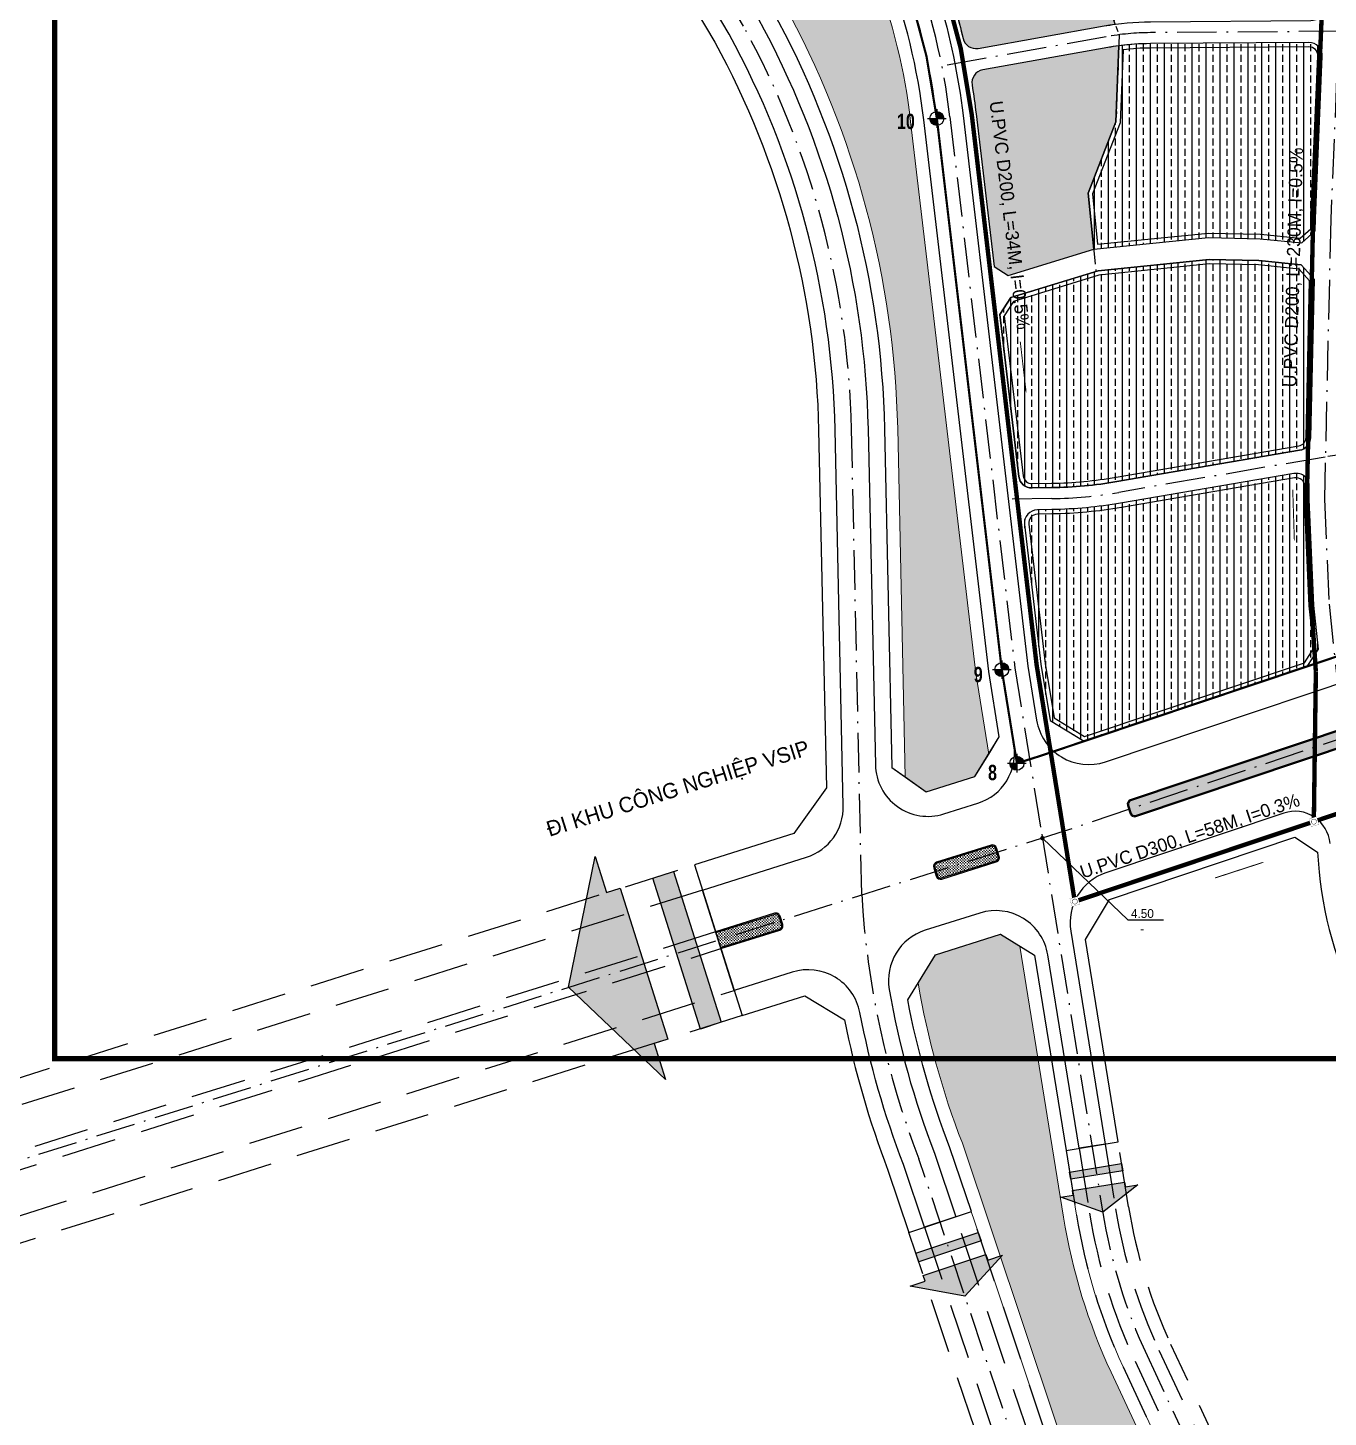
# Model space of a CAD drawing. Header units: metres. Extents: x 566631 to 571358, y 2062953 to 2068466.
# Drawn here: x 567967.8 to 568263.9, y 2065749.5 to 2066066 of the extents above; entities that cross this region are included whole.
import ezdxf
from ezdxf.enums import TextEntityAlignment as Align

# ---------------------------------------------------------------- set-up
doc = ezdxf.new("R2010")
doc.units = ezdxf.units.M
for name, pattern in [('ACAD_ISO10W100', [18.5, 12, -3, 0.5, -3]), ('CENTER', [2, 1.25, -0.25, 0.25, -0.25]), ('HIDDEN', [0.375, 0.25, -0.125])]:
    doc.linetypes.add(name, pattern=pattern)
for name, color, linetype, lineweight in [('boDnv', 54, 'CONTINUOUS', 25), ('datKeSog', 251, 'CONTINUOUS', 13), ('datMatNc', 150, 'CONTINUOUS', 13)]:
    doc.layers.add(name, color=color, linetype=linetype, lineweight=lineweight)
for name, color, linetype in [('BoThamCo', 94, 'CONTINUOUS'), ('ChiaLo', 128, 'CENTER'), ('ddc', 32, 'CONTINUOUS'), ('ghi_chu', 7, 'CONTINUOUS'), ('hacth sdd', 8, 'CONTINUOUS'), ('hatchViaHe+LogDg', 129, 'CONTINUOUS'), ('Khung ban ve', 7, 'CONTINUOUS'), ('LogDg', 7, 'CONTINUOUS'), ('LogDg phu', 7, 'CONTINUOUS'), ('QH', 7, 'CONTINUOUS'), ('RANHGIOI', 2, 'HIDDEN'), ('TimDg', 222, 'CONTINUOUS'), ('TNuoc Thai', 7, 'CONTINUOUS'), ('ViaHeS', 32, 'CONTINUOUS'), ('ViaHeSphu', 32, 'CONTINUOUS')]:
    doc.layers.add(name, color=color, linetype=linetype)
doc.styles.add('ARIALB', font='VHARIALB.ttf', dxfattribs={"width": 0.75})
doc.styles.add('avantH', font='VHAVAN.ttf', dxfattribs={"height": 10})
doc.styles.add('DIADANH1', font='VHAVAN.ttf', dxfattribs={"height": 2})
doc.styles.add('rms', font='romans.shx', dxfattribs={"width": 0.7, "bigfont": 'vns.shx'})
doc.styles.add('solo', font='VHARIALN.ttf')
doc.styles.add('STYLE3', font='VHBODO.ttf', dxfattribs={"width": 0.8, "height": 2.2})
doc.linetypes.add('ADL', pattern='A,0.125,-0.15,["++",rms,S=0.5,R=0,X=0,Y=-0.2245],-1.35,1.125', length=2.75)
doc.linetypes.add('TNTN_LINE', pattern='A,0.5,-0.2,["TN",Standard,S=0.1,R=0,X=-0.1,Y=-0.05],-0.25', length=0.95)
doc.dimstyles.new('kichthuocnut', dxfattribs={"dimtxt": 1.1, "dimasz": 0.5, "dimexe": 0.5, "dimexo": 0.5, "dimgap": 0.5, "dimtad": 1, "dimzin": 0, "dimdsep": 46, "dimtxsty": 'solo', "dimblk": 'BOXFILLED', "dimcen": 0.09, "dimdle": 1, "dimclrd": 256, "dimclre": 256, "dimclrt": 7, "dimadec": 0, "dimazin": 0, "dimtfac": 1, "dimtix": 1, "dimtofl": 0, "dimtmove": 1, "dimatfit": 3, "dimldrblk": 'ARCHTICK', "dimfxl": 1, "dimtfill": 1, "dimtfillclr": 2, "dimtolj": 1, "dimtzin": 0, "dimlwd": -1, "dimlwe": -1, "dimarcsym": 0})
pattern_1 = [(0, (0, 0), (1.5875, 1.5875), [1.5875, -1.5875])]
pattern_2 = [(0, (568124.4922125977, 2065856.434559209), (0.3175, 0.3175), [0.15875, -0.4762500000000001]), (90, (568124.5715875977, 2065856.355184209), (-0.3175, 0.3175), [0.15875, -0.4762500000000001])]
pattern_3 = [(90, (0, 0), (-3.175, 1.944126793646423e-16), []), (90, (-1.5875, 9.720633968232115e-17), (-3.175, 1.944126793646423e-16), [1.5875, -0.79375])]

# ---------------------------------------------------------------- blocks, each defined once
blk = doc.blocks.new('moc')
at = {"layer": 'QH', "linetype": 'Continuous'}
h = blk.add_hatch(color=7, dxfattribs=at)
h.paths.add_polyline_path([(3e-16, -1.164153e-10), (0.5291999999550173, -1.164153e-10, 0.4142135623730951), (3e-16, 0.5291999998386017)])
h.paths.add_polyline_path([(-0.5291999999550168, -1.164153e-10, 0.4142135623730951), (3e-16, -0.5292000000714328), (3e-16, -1.164153e-10)])
for p, q in [((3e-16, 0.7055999998236075), (3e-16, -0.7056000000564381)), ((-0.7055999999400226, -1.164153e-10), (0.7055999999400236, -1.164153e-10))]:
    blk.add_line(p, q, dxfattribs=at)
blk.add_circle((3e-16, -1.164153e-10), 0.5291999999550172, dxfattribs=at)
blk = doc.blocks.new('hg')
at = {"layer": 'TNuoc Thai', "color": 7, "lineweight": 0, "const_width": 0.2}
blk.add_lwpolyline([(-2.5, -2.5), (2.5, -2.5), (2.5, 2.5), (-2.5, 2.5)], close=True, dxfattribs=at)
at = {"lineweight": 0}
blk.add_wipeout([(-2.5, 2.5), (2.5, 2.5), (2.5, -2.5), (-2.5, -2.5)], dxfattribs=at).dxf.layer = 'TNuoc Thai'
at = {"layer": 'TNuoc Thai', "color": 3, "lineweight": 0, "const_width": 0.25}
blk.add_lwpolyline([(-1.625, 0, 1), (1.625, 0, 1)], format="xyb", close=True, dxfattribs=at)

msp = doc.modelspace()

# ---------------------------------------------------------------- hatches: boundary and pattern name
at = {"layer": 'hacth sdd'}
h = msp.add_hatch(dxfattribs=at)
h.set_pattern_fill('DASH', color=152, scale=0.5, style=0)
h.set_pattern_definition(pattern_1)
edge = h.paths.add_edge_path()
edge.add_line((568183.6201683327, 2065918.921055044), (568168.8181398355, 2066044.597950605))
edge.add_arc((568024.8134988274, 2066027.63730887), 144.9999999997729, 6.717261423255472, 34.05897894871769)
edge.add_line((568144.9404182411, 2066108.843978744), (568098.1901080231, 2066178.000499469))
edge.add_line((568098.1901080231, 2066178.000499469), (568085.0913842997, 2066201.596774492))
edge.add_arc((568202.2502013814, 2066266.633776105), 133.9999999954225, 200.0084056628792, 209.035455693567, ccw=False)
edge.add_line((568076.3381152166, 2066220.784604287), (568071.4225555877, 2066234.283831054))
edge.add_arc((568197.3346417545, 2066280.133002879), 133.9999999997454, 170.7022042001583, 200.0084056654896, ccw=False)
edge.add_line((568065.0951427778, 2066301.782827597), (568070.2285092395, 2066333.137991798))
edge.add_line((568070.2285092395, 2066333.137991798), (568075.3908017699, 2066383.853710804))
edge.add_arc((567886.8530623493, 2066414.423643979), 191.0000000004416, 350.7900851439517, 357.9800821339687)
edge.add_line((568077.7343815274, 2066407.691483183), (568080.4256581354, 2066483.99899346))
edge.add_line((568080.4256581354, 2066483.99899346), (568080.6457711871, 2066490.814411395))
edge.add_line((568080.6457711871, 2066490.814411395), (568076.7772794547, 2066494.780576226))
edge.add_line((568076.7772794547, 2066494.780576226), (568057.0791909866, 2066494.635737341))
edge.add_line((568057.0791909866, 2066494.635737341), (568051.8839304355, 2066489.606287584))
edge.add_line((568051.8839304355, 2066489.606287584), (568042.8667809778, 2066263.069308326))
edge.add_arc((568132.2959639548, 2066259.509640887), 89.50000000112202, 177.7205840143957, 210.7173070783)
edge.add_line((568055.352991614, 2066213.79280583), (568139.856352352, 2066071.57080512))
edge.add_arc((567955.4122950307, 2065970.128014746), 210.4999999999731, 1.2450517960169236, 28.810450033350207, ccw=False)
edge.add_line((568165.8625975254, 2065974.701873059), (568167.5880580689, 2065895.310761973))
edge.add_line((568167.5880580689, 2065895.310761973), (568172.3432413975, 2065891.903232982))
edge.add_line((568172.3432413975, 2065891.903232982), (568183.4382738377, 2065895.402493342))
edge.add_line((568183.4382738377, 2065895.402493342), (568186.5903919834, 2065900.513268813))
edge.add_line((568186.5903919834, 2065900.513268813), (568183.6201683327, 2065918.921055044))
h = msp.add_hatch(dxfattribs=at)
h.set_pattern_fill('CROSS', color=64, scale=0.05, style=0)
h.set_pattern_definition([(0, (568177.180165521, 2066061.25698453), (0.3175, 0.3175), [0.15875, -0.4762500000000001]), (90, (568177.259540521, 2066061.17760953), (-0.3175, 0.3175), [0.15875, -0.4762500000000001])])
edge = h.paths.add_edge_path()
edge.add_line((568210.0147854013, 2066082.924790704), (568206.6272504805, 2066088.784890027))
edge.add_line((568206.6272504805, 2066088.784890027), (568177.180165521, 2066076.467615858))
edge.add_arc((568024.8134988238, 2066027.637308871), 160.000000002843, 12.96604384858989, 17.7695601465021, ccw=False)
edge.add_arc((568183.6574922835, 2066064.210328185), 2.999999999918346, 192.9661122516411, 192.9685799608736, ccw=False)
edge.add_arc((568183.6574925435, 2066064.210327056), 2.999999999875525, 192.9660901208782, 280.1181727185232)
edge.add_line((568184.184529471, 2066061.25698453), (568212.855312986, 2066066.373411601))
edge.add_arc((568223.8352489765, 2066004.845442305), 62.50000000022494, 97.74772187348049, 100.11817271820718, ccw=False)
edge.add_line((568215.4095281928, 2066066.774895955), (568210.0147854013, 2066082.924790704))
h = msp.add_hatch(dxfattribs=at)
h.set_pattern_fill('CROSS', color=64, scale=0.05, style=0)
h.set_pattern_definition([(0, (568182.800468658, 2066009.527846203), (0.3175, 0.3175), [0.15875, -0.4762500000000001]), (90, (568182.879843658, 2066009.448471203), (-0.3175, 0.3175), [0.15875, -0.4762500000000001])])
edge = h.paths.add_edge_path()
edge.add_line((568210.4856803452, 2066015.54802018), (568209.2107621394, 2066028.283121813))
edge.add_line((568209.2107621394, 2066028.283121813), (568215.5547655254, 2066044.49478784))
edge.add_line((568215.5547655254, 2066044.49478784), (568216.2085459816, 2066061.8374014))
edge.add_arc((568223.8352490215, 2066004.845442022), 57.50000028710983, 97.62207706379643, 100.1181727127498)
edge.add_line((568213.7337078652, 2066061.451174058), (568185.2356874128, 2066056.365577312))
edge.add_arc((568185.7627243412, 2066053.412234787), 2.999999999042937, 100.1181727391583, 189.0982773808038)
edge.add_arc((568024.813498825, 2066027.63730887), 160.0000000020798, 6.71726142290521, 9.09827735959152, ccw=False)
edge.add_line((568183.7151716639, 2066046.352499749), (568187.8101094246, 2066011.584355277))
edge.add_line((568187.8101094246, 2066011.584355277), (568191.0155350774, 2066009.527846203))
edge.add_line((568191.0155350774, 2066009.527846203), (568210.4856803452, 2066015.54802018))
h = msp.add_hatch(dxfattribs=at)
h.set_pattern_fill('BRASS', color=57, scale=0.5, angle=90, style=0)
h.set_pattern_definition(pattern_3)
edge = h.paths.add_edge_path()
edge.add_arc((568259.511110709, 2066059.600807495), 3.000000000048419, 357.594205340349, 450.4078940161335)
edge.add_line((568259.4897536087, 2066062.600731473), (568223.4259045526, 2066062.343985219))
edge.add_arc((568223.8352489781, 2066004.845442305), 57.50000000049984, 90.40789401849023, 97.62207705836029)
edge.add_line((568216.2085459816, 2066061.8374014), (568215.5547655254, 2066044.49478784))
edge.add_line((568215.5547655254, 2066044.49478784), (568209.2107621394, 2066028.283121813))
edge.add_line((568209.2107621394, 2066028.283121813), (568210.4856803452, 2066015.548020181))
edge.add_line((568210.4856803452, 2066015.548020181), (568236.5932788098, 2066018.161666585))
edge.add_line((568236.5932788098, 2066018.161666585), (568248.3892917213, 2066017.914638589))
edge.add_line((568248.3892917213, 2066017.914638589), (568257.8382187863, 2066016.973909172))
edge.add_line((568257.8382187863, 2066016.973909172), (568260.8911446903, 2066019.67593672))
edge.add_line((568260.8911446903, 2066019.67593672), (568260.9547157929, 2066022.492904882))
edge.add_line((568260.9547157929, 2066022.492904882), (568262.5084664787, 2066059.474877393))
h = msp.add_hatch(dxfattribs=at)
h.set_pattern_fill('BRASS', color=57, scale=0.5, angle=90, style=0)
h.set_pattern_definition(pattern_3)
edge = h.paths.add_edge_path()
edge.add_line((568260.6426362417, 2066008.664009013), (568257.7250791119, 2066011.960454211))
edge.add_line((568257.7250791119, 2066011.960454211), (568248.0888148128, 2066012.919834811))
edge.add_line((568248.0888148128, 2066012.919834811), (568236.7906860721, 2066013.156436289))
edge.add_line((568236.7906860721, 2066013.156436289), (568211.4831673813, 2066010.622886321))
edge.add_line((568211.4831673813, 2066010.622886321), (568191.6173027004, 2066004.480355799))
edge.add_line((568191.6173027004, 2066004.480355799), (568189.1020930463, 2066000.614744544))
edge.add_line((568189.1020930463, 2066000.614744544), (568193.4401845863, 2065963.78209843))
edge.add_arc((568196.419590952, 2065964.133008259), 2.999999999958892, 186.7172614215464, 270.9329631329355)
edge.add_line((568196.4684386287, 2065961.133405968), (568200.8927775343, 2065961.205455079))
edge.add_arc((568199.3052280404, 2066058.692529539), 97.50000000074965, 270.9329631331969, 279.724905113206)
edge.add_line((568215.7747160266, 2065962.593591118), (568257.3364172181, 2065969.716457921))
edge.add_arc((568256.8296637418, 2065972.673348334), 2.999999999886531, 279.72490511053, 358.7072137354958)
edge.add_line((568259.8289001151, 2065972.605663947), (568260.6426362417, 2066008.664009013))
h = msp.add_hatch(dxfattribs=at)
h.set_pattern_fill('CROSS', color=64, scale=0.05, style=0)
h.set_pattern_definition(pattern_2)
edge = h.paths.add_edge_path()
edge.add_line((568507.4016826156, 2065986.683880588), (568218.8903567226, 2065889.860896478))
edge.add_arc((568219.1289744121, 2065889.149867929), 0.7499999998152637, 108.551499739547, 198.5514997423194)
edge.add_line((568218.4179458625, 2065888.911250239), (568219.0542454217, 2065887.015216656))
edge.add_arc((568219.7652739711, 2065887.253834346), 0.7499999998145147, 198.5514997114234, 288.5514997311157)
edge.add_line((568220.0038916605, 2065886.542805796), (568508.5152175536, 2065983.365789906))
edge.add_arc((568507.9584500846, 2065985.024835247), 1.749977559046246, 288.5514997359101, 468.5514997322966)
h = msp.add_hatch(dxfattribs=at)
h.set_pattern_fill('BRASS', color=57, scale=0.5, angle=90, style=0)
h.set_pattern_definition(pattern_3)
edge = h.paths.add_edge_path()
edge.add_line((568259.5112660277, 2065958.530634998), (568259.5760638055, 2065961.4019597))
edge.add_arc((568256.576827432, 2065961.469644086), 3.000000000021925, 358.7072137399915, 459.7249051097788)
edge.add_line((568256.0700739557, 2065964.4265345), (568216.6193051538, 2065957.66544043))
edge.add_arc((568199.3052280417, 2066058.692529538), 102.4999999992013, 270.93296313209146, 279.7249051124799, ccw=False)
edge.add_line((568200.9741903282, 2065956.206117928), (568197.6639974255, 2065956.15221237))
edge.add_arc((568197.7128451022, 2065953.152610079), 2.999999999983436, 90.93296313293554, 186.7172614215464)
edge.add_line((568194.7334387365, 2065952.80170025), (568198.4796999993, 2065920.994000006))
edge.add_line((568198.4796999993, 2065920.994000006), (568200.5548920268, 2065908.13311957))
edge.add_line((568200.5548920268, 2065908.13311957), (568208.3062341042, 2065903.449602519))
edge.add_line((568208.3062341042, 2065903.449602519), (568259.1051819589, 2065920.49747995))
edge.add_line((568259.1051819589, 2065920.49747995), (568261.6307565754, 2065924.434991527))
edge.add_line((568261.6307565754, 2065924.434991527), (568260.5675751253, 2065934.391410912))
edge.add_line((568260.5675751253, 2065934.391410912), (568259.5112660277, 2065958.530634998))
h = msp.add_hatch(dxfattribs=at)
h.set_pattern_fill('CROSS', color=64, scale=0.05, style=0)
h.set_pattern_definition(pattern_2)
edge = h.paths.add_edge_path()
edge.add_line((568174.2984880703, 2065874.694437317), (568174.9000576094, 2065872.787053223))
edge.add_arc((568175.6153266454, 2065873.0126418), 0.7500000000644769, 197.5047443017584, 287.5047443044334)
edge.add_line((568175.8409152228, 2065872.297372764), (568188.2389118463, 2065876.20757477))
edge.add_arc((568188.0133232691, 2065876.922843806), 0.7500000001404853, 287.5047442906017, 377.5047442874701)
edge.add_line((568188.728592305, 2065877.148432383), (568188.1270227656, 2065879.055816479))
edge.add_arc((568187.4117537296, 2065878.830227902), 0.7500000000644769, 17.50474430175839, 107.5047443044334)
edge.add_line((568187.1861651522, 2065879.545496938), (568174.7881685292, 2065875.635294931))
edge.add_arc((568175.0137571064, 2065874.920025894), 0.7500000001404853, 107.5047442906017, 197.5047442821201)
h = msp.add_hatch(dxfattribs=at)
h.set_pattern_fill('CROSS', color=64, scale=0.05, style=0)
h.set_pattern_definition(pattern_2)
edge = h.paths.add_edge_path()
edge.add_arc((568138.7502634323, 2065861.38579943), 0.75000000039755, 287.5047442937333, 377.5047442990833)
edge.add_line((568139.4655324684, 2065861.611388008), (568138.8639764291, 2065863.518729299))
edge.add_arc((568138.1487073932, 2065863.293140721), 0.7500000000234844, 17.50474432139668, 107.504744307565)
edge.add_line((568137.9231188158, 2065864.008409757), (568124.4922125977, 2065859.772438572))
edge.add_line((568124.4922125977, 2065859.772438572), (568125.5449457916, 2065856.434559209))
edge.add_line((568125.5449457916, 2065856.434559209), (568138.9758520096, 2065860.670530394))
h = msp.add_hatch(dxfattribs=at)
h.set_pattern_fill('DASH', color=152, scale=0.5, style=0)
h.set_pattern_definition(pattern_1)
edge = h.paths.add_edge_path()
edge.add_line((568193.6505004644, 2065856.758662094), (568189.2342225392, 2065859.482442441))
edge.add_line((568189.2342225392, 2065859.482442441), (568174.4753089527, 2065854.827631242))
edge.add_line((568174.4753089527, 2065854.827631242), (568170.522490681, 2065848.377432168))
edge.add_arc((568357.3280734743, 2065880.219609237), 189.5000000085253, 189.6734497262102, 201.1426472885208)
edge.add_line((568180.5842057121, 2065811.86863842), (568208.6995510077, 2065727.951614693))
edge.add_line((568208.6995510077, 2065727.951614693), (568220.8163196638, 2065675.090030885))
edge.add_line((568220.8163196638, 2065675.090030885), (568228.5338493477, 2065669.948930883))
edge.add_arc((568225.7618117412, 2065665.7877042), 5.000000000007709, 9.047145190574724, 56.33008398646518, ccw=False)
edge.add_arc((568113.6738327895, 2065647.940156049), 118.5000000020039, -19.28655156632368, 9.047145189809214, ccw=False)
edge.add_arc((568220.804030458, 2065610.451881239), 4.999999999207973, 301.19166714606973, 340.71388241397705, ccw=False)
edge.add_line((568223.3935434744, 2065606.174683286), (568213.2485414062, 2065600.032668071))
edge.add_arc((568113.6738327942, 2065647.940156046), 110.4999999966941, 325.92360930828585, 334.3068134902207, ccw=False)
edge.add_line((568205.2000193765, 2065586.027256187), (568182.896286571, 2065553.055523077))
edge.add_arc((568257.0283562478, 2065502.908875678), 89.49999999945773, 145.9236093080285, 198.3102895883505)
edge.add_line((568172.0598241874, 2065474.791291155), (568194.6775002934, 2065406.442933003))
edge.add_arc((567994.8353103605, 2065340.311630858), 210.5000000010879, 1.593749963574794, 18.310289587852026, ccw=False)
edge.add_line((568205.2538794657, 2065346.166182606), (568208.1164938697, 2065243.280897305))
edge.add_arc((568397.5431867196, 2065248.551384507), 189.4999999984741, 181.5937499635882, 204.1279011943548)
edge.add_line((568224.5988115343, 2065171.088534759), (568254.9450554942, 2065103.337190497))
edge.add_arc((568427.8894306803, 2065180.800040248), 189.500000000206, 204.1279011948966, 217.31119752444)
edge.add_line((568277.1696515235, 2065065.935780484), (568306.7209427588, 2065027.159888854))
edge.add_arc((568377.9052184037, 2065081.409763518), 89.5000000006386, 217.3111975240138, 242.4448554346309)
edge.add_line((568336.5023298655, 2065002.062105576), (568401.0987446173, 2064968.356281998))
edge.add_arc((568349.9812118453, 2064870.390737836), 110.4999999980994, 53.84199000585198, 62.4448554363679, ccw=False)
edge.add_line((568415.1777717753, 2064959.607656483), (568428.2484961511, 2064958.097999002))
edge.add_arc((568427.6748142254, 2064953.131019131), 4.999999999112481, 46.80172715165219, 83.4115796131228, ccw=False)
edge.add_arc((568349.9812118463, 2064870.390737838), 118.4999999954843, 28.152946354287792, 46.80172716072849, ccw=False)
edge.add_line((568454.4616229425, 2064926.302218735), (568469.5416706443, 2064898.049994633))
edge.add_line((568469.5416706443, 2064898.049994633), (568462.4841124291, 2064894.282917245))
edge.add_line((568462.4841124291, 2064894.282917245), (568464.6790328308, 2064890.170769573))
edge.add_line((568464.6790328308, 2064890.170769573), (568471.4202055837, 2064888.158735748))
edge.add_line((568471.4202055837, 2064888.158735748), (568497.488058064, 2064902.413177661))
edge.add_line((568497.488058064, 2064902.413177661), (568499.2817431292, 2064907.939709477))
edge.add_line((568499.2817431292, 2064907.939709477), (568488.454312469, 2064930.776523851))
edge.add_arc((568428.8177141399, 2064902.501514795), 65.99999997987841, 25.36664806041771, 57.09931685425117)
edge.add_line((568464.6678885431, 2064957.915998395), (568414.2926725843, 2064990.506039127))
edge.add_arc((568351.2832751585, 2064893.110886144), 115.9999999504489, 57.09931685562351, 67.91540200452455)
edge.add_line((568394.8963964973, 2065000.599935054), (568352.8414599613, 2065017.663506353))
edge.add_arc((568384.4233754267, 2065095.500403877), 84.00000000444403, 209.1388707834907, 247.9154020059637, ccw=False)
edge.add_line((568311.0542406358, 2065054.598447191), (568256.8346790611, 2065151.856442755))
edge.add_arc((568373.87591788, 2065217.104802215), 133.9999999867276, 179.8760983085742, 209.1388707802954, ccw=False)
edge.add_line((568239.8762312102, 2065217.394575979), (568240.0588309933, 2065301.833936747))
edge.add_arc((568124.0591021159, 2065302.084785701), 116.0000001069477, 359.8760982969602, 375.1454592622165)
edge.add_line((568236.0299163598, 2065332.392157451), (568201.3031942445, 2065460.690294942))
edge.add_arc((568306.517148917, 2065489.16877357), 109.0000000126942, 155.2905296896661, 195.1454592751487, ccw=False)
edge.add_line((568207.4972873691, 2065534.732652046), (568250.2902979966, 2065627.730836762))
edge.add_arc((568190.3333176202, 2065655.319974187), 65.99999999807393, 335.2905296862297, 385.0087042855164)
edge.add_line((568250.1453934411, 2065683.221866341), (568214.4666010971, 2065759.704945696))
edge.add_arc((568335.903239877, 2065816.354241913), 134.0000000000409, 189.1660658887518, 205.0087042973626, ccw=False)
edge.add_line((568203.6143148901, 2065795.008508713), (568193.6505004644, 2065856.758662094))
at = {"layer": 'hatchViaHe+LogDg'}
for points in [[(568110.4120262641, 2065834.583832077), (568112.9960376004, 2065826.390760772), (568090.9277621274, 2065847.393786836), (568096.9742329741, 2065877.179548202), (568099.5582443066, 2065868.986476896), (568102.6794143313, 2065869.970862168), (568113.533196285, 2065835.568217353)], [(568114.8359999589, 2065873.766010154), (568125.6642379508, 2065839.433139929), (568121.008026886, 2065837.886787427), (568110.1542449282, 2065872.289432243)], [(568204.9899683105, 2065805.315781171), (568216.8367377126, 2065807.227339368), (568217.121651916, 2065805.616922458), (568205.2506353381, 2065803.700312616)], [(568217.6987729006, 2065801.96258808), (568220.5258428717, 2065802.418755376), (568212.5320268639, 2065796.155738808), (568203.000686351, 2065799.589810943), (568205.827756322, 2065800.045978238), (568205.6539783042, 2065801.122957276), (568217.5249948815, 2065803.039567117)], [(568169.9980752423, 2065786.804998888), (568184.2210367355, 2065791.570223579), (568184.8997191965, 2065789.641887022), (568170.6478786103, 2065784.865504139)], [(568186.3541770092, 2065785.252029757), (568189.7482928204, 2065786.389185649), (568181.1617730915, 2065777.040025808), (568168.7082206104, 2065779.338490985), (568172.1023364221, 2065780.475646874), (568171.6691341773, 2065781.768643375), (568185.9209747628, 2065786.545026257)]]:
    msp.add_hatch(color=158, dxfattribs=at).paths.add_polyline_path(points)

# ---------------------------------------------------------------- linework, layer by layer
at = {"layer": 'boDnv', "color": 10, "linetype": 'ADL', "ltscale": 0.25}
for points in [[(568261.5093478889, 2066059.516854094, 0.4286712493262312), (568259.4968726422, 2066061.600756814), (568223.433023586, 2066061.34401056, 0.02776231657347361), (568217.1758639835, 2066060.951614796), (568216.5476798353, 2066044.287985862), (568210.2297846288, 2066028.143037498), (568211.3810939939, 2066016.642659116), (568236.5537973575, 2066019.162712644), (568248.4493871041, 2066018.913599345), (568257.5025855841, 2066018.012268424), (568259.9012552502, 2066020.135238887), (568259.9551894777, 2066022.525177008)], [(568259.6340482271, 2066008.294738337), (568257.236005708, 2066011.004202245), (568248.02871943, 2066011.920874055), (568236.8301675245, 2066012.15539023), (568211.6826647886, 2066009.637859549), (568192.2582411646, 2066003.631822717), (568190.1375338807, 2066000.372519887), (568194.4333200415, 2065963.899068373, 0.384944285724466), (568196.4521560698, 2065962.133273399), (568200.8764949753, 2065962.20532251, 0.0383809133964416), (568215.605798201, 2065963.579221256), (568257.1674993926, 2065970.702088059, 0.3589495450218653), (568258.8291546572, 2065972.628225409)], [(568258.5107724454, 2065958.5200455), (568258.5763183477, 2065961.424521162, 0.4717249858687821), (568256.2389917811, 2065963.440904362), (568216.7882229793, 2065956.679810292, -0.03838091339818437), (568200.9904728871, 2065955.206250497), (568197.6802799844, 2065955.15234494, 0.4441014130658612), (568195.7265741918, 2065952.918670193), (568199.4703354437, 2065921.132196337), (568201.4683610215, 2065908.74955043), (568208.4270634553, 2065904.544962222), (568258.4534301264, 2065921.333565201), (568260.5990471469, 2065924.678701711), (568259.569901052, 2065934.316388793)]]:
    msp.add_lwpolyline(points, format="xyb", close=True, dxfattribs=at)
at = {"layer": 'BoThamCo'}
for points in [[(568210.0147854013, 2066082.924790704), (568206.6272504805, 2066088.784890027), (568177.180165521, 2066076.467615858, -0.02096236339064698), (568180.7340124507, 2066063.537078107, -1.076741277286179e-05), (568180.7339834567, 2066063.537204021, 0.3997289573489434), (568184.184529471, 2066061.25698453), (568212.855312986, 2066066.373411601, -0.01034341184293887), (568215.4095281928, 2066066.774895955)], [(568507.4016826156, 2065986.683880588), (568218.8903567226, 2065889.860896478, 0.4142135623253476), (568218.4179458625, 2065888.911250239), (568219.0542454217, 2065887.015216656, 0.4142135623537703), (568220.0038916605, 2065886.542805796), (568508.5152175536, 2065983.365789906, 1)], [(568174.2984880703, 2065874.694437317), (568174.9000576094, 2065872.787053223, 0.4142135623487481), (568175.8409152228, 2065872.297372764), (568188.2389118463, 2065876.20757477, 0.4142135624161651), (568188.728592305, 2065877.148432383), (568188.1270227656, 2065879.055816479, 0.4142135623487481), (568187.1861651522, 2065879.545496938), (568174.7881685292, 2065875.635294931, 0.4142135623304057)], [(568138.9758520096, 2065860.670530394, 0.4142135624340024), (568139.4655324684, 2065861.611388008), (568138.8639764291, 2065863.518729299, 0.4142135623481141), (568137.9231188158, 2065864.008409757), (568124.4922125977, 2065859.772438572), (568125.5449457916, 2065856.434559209)]]:
    msp.add_lwpolyline(points, format="xyb", close=True, dxfattribs=at)
msp.add_lwpolyline([(568210.4856803452, 2066015.54802018), (568209.2107621394, 2066028.283121813), (568215.5547655254, 2066044.49478784), (568216.2085459816, 2066061.8374014, 0.01089170254034445), (568213.7337078652, 2066061.451174058), (568185.2356874128, 2066056.365577312, 0.4090094656355313), (568182.8004686582, 2066052.937849646, -0.01038951570702798), (568183.7151716639, 2066046.352499749), (568187.8101094246, 2066011.584355277), (568191.0155350774, 2066009.527846203), (568210.4856803452, 2066015.54802018)], format="xyb", dxfattribs=at)
at = {"layer": 'ChiaLo', "ltscale": 5}
for points in [[(568171.6235362928, 2066074.143361157), (568206.6272504805, 2066088.784890027), (568210.0147854009, 2066082.924790705), (568216.216292044, 2066064.359738868)], [(568216.3040539215, 2066064.370908293), (568215.5547655254, 2066044.49478784), (568209.2107621394, 2066028.283121813), (568210.9938836652, 2066010.471599669)]]:
    msp.add_lwpolyline(points, dxfattribs=at)
at = {"layer": 'datKeSog'}
msp.add_lwpolyline([(568051.8839304355, 2066489.606287584), (568048.7612246759, 2066486.583245415), (568039.8691547329, 2066263.188626788, 0.1449785006139977), (568052.773897567, 2066212.260397956), (568137.2516644283, 2066070.081472601, -0.1207992988462257), (568162.8633058033, 2065974.636687426), (568164.5398766699, 2065897.495066083), (568167.588058069, 2065895.310761973), (568165.8625975254, 2065974.701873059, 0.1208601099268), (568139.856352352, 2066071.57080512), (568055.352991614, 2066213.79280583, -0.144978500596995), (568042.8667809778, 2066263.069308326)], format="xyb", close=True, dxfattribs=at)
msp.add_lwpolyline([(568075.3908017699, 2066383.853710804), (568070.2285092397, 2066333.137991799), (568065.0951427778, 2066301.782827597, 0.1285739781791055), (568071.4225555877, 2066234.283831054), (568076.3381152166, 2066220.784604287, 0.03940831778231667), (568085.0913842997, 2066201.596774492), (568098.1901080256, 2066178.000499464), (568144.9404182411, 2066108.843978744, -0.1198699787168014), (568168.8181398355, 2066044.597950605), (568183.6201683327, 2065918.921055045), (568186.5903919834, 2065900.513268813), (568188.9990425579, 2065904.418602214), (568186.5920746665, 2065919.335644037), (568171.7975462012, 2066044.948860433, 0.1198699787173041), (568147.4258027807, 2066110.524116741), (568100.7491945344, 2066179.571612053), (568087.7143428948, 2066203.05282676, -0.03940831778467432), (568079.1570425212, 2066221.811078277), (568074.2414828873, 2066235.310305058, -0.1285739781622454), (568068.0557285757, 2066301.298130028), (568073.2038435334, 2066332.743379659), (568078.3664043959, 2066383.461734827, 0.031267349860004)], format="xyb", dxfattribs=at)
at = {"layer": 'datKeSog', "elevation": 3.0256135e-09}
for points in [[(568252.8641241603, 2065684.490134166), (568217.1853318159, 2065760.973213523, -0.0692368680842487), (568206.5760072408, 2065795.486398263), (568204.1934857283, 2065810.251935089), (568197.0251424896, 2065854.677320346), (568193.6505004646, 2065856.758662095), (568203.6143148904, 2065795.008508713, 0.06923686808621751), (568214.4666010974, 2065759.704945696), (568250.1453934413, 2065683.221866341, -0.2204048806119813)], [(568205.8082416996, 2065727.13800793), (568177.7613207418, 2065810.850802729, -0.04557562326371695), (568168.1652667192, 2065844.53091994), (568170.5224906813, 2065848.377432168, 0.05008563320081556), (568180.5842057129, 2065811.868638418), (568208.6995510076, 2065727.951614695)]]:
    msp.add_lwpolyline(points, format="xyb", dxfattribs=at)
at = {"layer": 'datMatNc'}
msp.add_lwpolyline([(568183.6201683327, 2065918.921055044), (568168.8181398355, 2066044.597950605, 0.1198699787168014), (568144.9404182411, 2066108.843978744), (568098.1901080231, 2066178.000499469), (568085.0913842997, 2066201.596774492, -0.03940831778231667), (568076.3381152166, 2066220.784604287), (568071.4225555877, 2066234.283831054, -0.1285739781791055), (568065.0951427778, 2066301.782827597), (568070.2285092395, 2066333.137991798), (568075.3908017699, 2066383.853710804, 0.03138257663283053), (568077.7343815274, 2066407.691483183), (568080.4256581354, 2066483.99899346), (568080.6457711871, 2066490.814411395), (568076.7772794547, 2066494.780576226), (568057.0791909866, 2066494.635737341), (568051.8839304355, 2066489.606287584), (568042.8667809778, 2066263.069308326, 0.144978500596995), (568055.352991614, 2066213.79280583), (568139.856352352, 2066071.57080512, -0.1208601099268), (568165.8625975254, 2065974.701873059), (568167.5880580689, 2065895.310761973), (568172.3432413975, 2065891.903232982), (568183.4382738377, 2065895.402493342), (568186.5903919834, 2065900.513268813)], format="xyb", close=True, dxfattribs=at)
at = {"layer": 'datMatNc', "elevation": 3.0256135e-09}
msp.add_lwpolyline([(568250.1453934411, 2065683.221866341), (568214.4666010971, 2065759.704945696, -0.06923686808621751), (568203.6143148901, 2065795.008508713), (568193.6505004644, 2065856.758662094), (568189.2342225392, 2065859.482442441), (568174.4753089527, 2065854.827631242), (568170.522490681, 2065848.377432168, 0.05008563319822313), (568180.5842057121, 2065811.86863842), (568208.6995510077, 2065727.951614693)], format="xyb", dxfattribs=at)
at = {"layer": 'ddc'}
for points in [[(568262.5084664787, 2066059.474877393, 0.4286712493428065), (568259.4897536087, 2066062.600731473), (568223.4259045526, 2066062.343985219, 0.03148821246826688), (568216.2085459816, 2066061.8374014), (568215.5547655254, 2066044.49478784), (568209.2107621394, 2066028.283121813), (568210.4856803452, 2066015.548020181), (568236.5932788098, 2066018.161666585), (568248.3892917213, 2066017.914638589), (568257.8382187863, 2066016.973909172), (568260.8911446903, 2066019.67593672), (568260.9547157929, 2066022.492904882)], [(568260.6426362417, 2066008.664009013), (568257.7250791119, 2066011.960454211), (568248.0888148128, 2066012.919834811), (568236.7906860721, 2066013.156436289), (568211.4831673813, 2066010.622886321), (568191.6173027004, 2066004.480355799), (568189.1020930463, 2066000.614744544), (568193.4401845863, 2065963.78209843, 0.38494428571893), (568196.4684386287, 2065961.133405968), (568200.8927775343, 2065961.205455079, 0.03838091339664401), (568215.7747160266, 2065962.593591118), (568257.3364172181, 2065969.716457921, 0.3589495450218655), (568259.8289001151, 2065972.605663947)], [(568259.5112660277, 2065958.530634998), (568259.5760638055, 2065961.4019597, 0.4717249858685699), (568256.0700739557, 2065964.4265345), (568216.6193051538, 2065957.66544043, -0.03838091339829282), (568200.9741903282, 2065956.206117928), (568197.6639974255, 2065956.15221237, 0.4441014130550127), (568194.7334387365, 2065952.80170025), (568198.4796999993, 2065920.994000006), (568200.5548920268, 2065908.13311957), (568208.3062341042, 2065903.449602519), (568259.1051819589, 2065920.49747995), (568261.6307565754, 2065924.434991527), (568260.5675751253, 2065934.391410912)]]:
    msp.add_lwpolyline(points, format="xyb", close=True, dxfattribs=at)
at = {"layer": 'Khung ban ve', "const_width": 1.2}
msp.add_lwpolyline([(567973.9280794318, 2066641.109092405), (569223.9280794318, 2066641.109092405), (569223.9280794318, 2065831.109092405), (567973.9280794318, 2065831.109092405)], close=True, dxfattribs=at)
at = {"layer": 'LogDg'}
for points in [[(568045.1886048778, 2066491.114154764), (568036.1221219266, 2066263.337774865, 0.1449785006141449), (568049.5500300106, 2066210.344888107), (568133.9955428393, 2066068.220247375, -0.120721405446996), (568159.114191151, 2065974.555205381), (568160.7765047521, 2065898.069582813, 0.4999972063578449), (568176.383088877, 2065886.886020754), (568184.0826050596, 2065889.314369829, 0.3722012688619736), (568192.3199572252, 2065902.670232601), (568189.5639809995, 2065919.750233027), (568174.7769525669, 2066045.299770262, 0.1198699787172776), (568149.9111873201, 2066112.204254739), (568103.3082810395, 2066181.142724644), (568090.3373014863, 2066204.508879035, -0.0394083177976418), (568081.975969821, 2066222.837552279), (568077.0604101894, 2066236.336779054, -0.1285739781631975), (568071.0163143737, 2066300.81343246), (568076.1791778273, 2066332.348767518), (568081.3420762165, 2066383.07043864, 0.0311547668504222)], [(568307.5114799796, 2066173.603095214, 0.4178495740815646), (568298.5660109784, 2066177.984142028), (568289.5397449452, 2066174.829932238), (568218.0871303951, 2066136.730092668, 0.0071825281807716), (568214.2764170027, 2066134.627299105), (568168.3951062838, 2066108.442795665, 0.3983409687927469), (568165.206616152, 2066097.91371037, -0.0869340505151516), (568180.7357652984, 2066046.00158992), (568195.5077936664, 2065920.579411009), (568197.502560353, 2065908.216961894, 0.4630470927238416), (568213.1672127853, 2065898.752063298), (568373.2791947199, 2065952.484858136, 0.4142135623744509), (568378.3182438948, 2065962.614418018), (568307.5114799798, 2066173.603095214)], [(568264.286370038, 2065880.185380674, 0.4849671442629072), (568253.7723415795, 2065887.063529975), (568213.2814197189, 2065873.474975447, 0.367009995740145), (568205.2525333478, 2065860.186960457), (568213.0785627799, 2065811.685603736), (568207.1551780791, 2065810.729824638), (568200.047888828, 2065854.7768314, 0.4575121343061496), (568184.5917021881, 2065864.309577778), (568172.1433342942, 2065860.383489185, 0.375227047875502), (568163.9269503751, 2065846.901924933, 0.0494446077986198), (568174.2324779164, 2065809.579214345), (568179.0768881321, 2065795.119904572), (568171.9654073848, 2065792.737292226), (568167.174031696, 2065807.038307672, -0.0442762420745262), (568157.2597760388, 2065841.661338444, 0.4483491219588146), (568141.867192256, 2065850.834725481), (568128.6279896889, 2065846.659215694), (568121.4091688117, 2065869.547781732), (568145.0901506675, 2065877.016522496, 0.3333358165575122), (568153.4779003185, 2065888.721569588), (568151.6159618456, 2065974.39224132, 0.120558977139746), (568127.4823963501, 2066064.499317227), (568075.5013985609, 2066151.98508631, 0.3349428730565918)], [(568507.3221433858, 2065986.920890104), (568218.8108174927, 2065890.097905995, 0.4142135623299213), (568218.1809363458, 2065888.83171101), (568218.817235905, 2065886.935677426, 0.4142135623729348), (568220.0834308902, 2065886.30579628), (568508.5947567833, 2065983.12878039, 1.000000000018519), (568507.3221433855, 2065986.920890104)], [(568174.0600650583, 2065874.619241125), (568174.6616345973, 2065872.711857031, 0.4142135623303208), (568175.9161114153, 2065872.058949752), (568188.3141080386, 2065875.969151758, 0.4142135623826339), (568188.967015317, 2065877.223628576), (568188.3654457774, 2065879.131012672, 0.4142135623303208), (568187.1109689595, 2065879.78391995), (568174.7129723366, 2065875.873717943, 0.4142135623183145), (568174.0600650582, 2065874.619241125)]]:
    msp.add_lwpolyline(points, format="xyb", dxfattribs=at)
at = {"layer": 'LogDg', "ltscale": 0.75}
for points in [[(568110.4120262639, 2065834.583832077), (568112.9960376003, 2065826.390760773), (568090.9277621272, 2065847.393786836), (568096.974232974, 2065877.179548202), (568099.5582443065, 2065868.986476897), (568102.6794143312, 2065869.970862169), (568113.5331962849, 2065835.568217353)], [(568114.8359999588, 2065873.766010154), (568125.6642379508, 2065839.433139929), (568121.0080268859, 2065837.886787427), (568110.154244928, 2065872.289432244)], [(568169.9980752422, 2065786.804998889), (568184.2210367353, 2065791.570223579), (568184.8997191964, 2065789.641887023), (568170.6478786103, 2065784.865504139)]]:
    msp.add_lwpolyline(points, close=True, dxfattribs=at)
at = {"layer": 'LogDg'}
msp.add_lwpolyline([(568139.051048202, 2065860.432107382, 0.414213562459298), (568139.7039554802, 2065861.6865842), (568139.102399441, 2065863.593925491, 0.4142135623743699), (568137.8479226232, 2065864.246832769), (568124.4170164051, 2065860.010861584), (568125.6201419838, 2065856.196136198)], format="xyb", close=True, dxfattribs=at)
at = {"layer": 'LogDg', "ltscale": 0.75}
for points, elevation in [([(568204.9899683103, 2065805.315781171), (568216.8367377125, 2065807.227339368), (568217.121651916, 2065805.616922458), (568205.250635338, 2065803.700312616)], 3.0908845e-09), ([(568217.6987729006, 2065801.96258808), (568220.5258428716, 2065802.418755377), (568212.5320268638, 2065796.155738808), (568203.0006863509, 2065799.589810944), (568205.8277563219, 2065800.045978238), (568205.6539783041, 2065801.122957276), (568217.5249948814, 2065803.039567117)], 1.661621e-10), ([(568186.3541770091, 2065785.252029757), (568189.7482928203, 2065786.389185649), (568181.1617730914, 2065777.040025809), (568168.7082206103, 2065779.338490985), (568172.102336422, 2065780.475646874), (568171.669134177, 2065781.768643375), (568185.9209747626, 2065786.545026258)], 2.9480624e-09)]:
    msp.add_lwpolyline(points, close=True, dxfattribs=dict(at, elevation=elevation))
at = {"layer": 'LogDg phu', "linetype": 'HIDDEN', "ltscale": 50}
for points in [[(568121.409168812, 2065869.547781731), (567839.8815684333, 2065780.756840625, -0.3885952892119609), (567809.275189152, 2065795.007400011), (567793.9709257017, 2065831.843864622), (567775.264984491, 2065876.864723126), (567764.4249333385, 2065902.955846242), (567747.281988876, 2065944.214712572), (567729.2232768235, 2065987.679141002), (567710.464687371, 2066038.557694003), (567709.9613827929, 2066054.871221176, -0.3491088883845632), (567718.8925676671, 2066066.843741356), (568010.5497664135, 2066143.842634098)], [(568171.9654073849, 2065792.737292225), (568193.0167068782, 2065729.904615605, -0.4085812435176516), (568188.1182599403, 2065719.827957144), (567831.8561018949, 2065592.781168764, -0.5249747262411383), (567821.1706275612, 2065600.479249175), (567822.6236573436, 2065671.833480155), (567822.0686766575, 2065731.411147348, -0.329890677393226), (567839.5479728384, 2065755.486319626), (568128.6279896891, 2065846.659215694)], [(568213.07856278, 2065811.685603736), (568215.4610842925, 2065796.92006691, 0.06923686808423751), (568225.3415239732, 2065764.778017), (568253.6879095584, 2065704.013099919, 0.3705122519208001), (568263.1871911237, 2065699.71787573), (568333.9807614599, 2065720.459399323, 0.4867047522947374), (568338.6498741482, 2065732.153524234), (568275.0823982373, 2065841.639260481)], [(568207.1551780793, 2065810.729824638), (568209.5376995916, 2065795.964287812, 0.06923686808422254), (568219.9040625351, 2065762.241481348), (568255.5828548796, 2065685.758401992, -0.220404880614)], [(568301.3522962718, 2065023.06841786), (568271.8010050447, 2065061.844309479, -0.05758651174737091), (568248.7847677239, 2065100.577959701), (568218.4385237545, 2065168.329303984, -0.09864186390631116), (568201.3691050746, 2065243.093162273), (568198.5064906704, 2065345.978447566, 0.07306929095514243), (568188.2692590485, 2065404.322333052), (568165.6515829448, 2065472.670691199, -0.2326460248716017), (568177.3053204224, 2065556.837532797), (568199.6090532343, 2065589.809265917, 0.2079390020797095), (568214.8012045338, 2065671.120259252), (568202.1941050646, 2065726.120999474), (568179.0768881323, 2065795.119904571)]]:
    msp.add_lwpolyline(points, format="xyb", dxfattribs=at)
at = {"layer": 'LogDg phu', "linetype": 'HIDDEN', "ltscale": 50, "elevation": 2.6014947e-09}
msp.add_lwpolyline([(568124.417016405, 2065860.010861584), (567831.5399723656, 2065767.640421408, 1.000000000027756), (567832.7430979447, 2065763.825696021), (568125.620141984, 2065856.196136197)], format="xyb", dxfattribs=at)
at = {"layer": 'RANHGIOI', "color": 1, "ltscale": 9, "const_width": 0.5}
msp.add_lwpolyline([(568279.2557222839, 2066345.01962319), (568234.0374281703, 2066336.43794789, -0.02121833569223638), (568191.0584181908, 2066330.156570429), (568073.8426399846, 2066318.076938635), (568071.016314374, 2066300.81343246, 0.1285739781783505), (568077.0604101924, 2066236.336779047), (568081.9759698213, 2066222.837552279, 0.03940831777614574), (568090.337301481, 2066204.508879045), (568103.3082810395, 2066181.142724642), (568149.9111873205, 2066112.204254739, -0.1198699787172983), (568174.7769525672, 2066045.299770262), (568189.5639809994, 2065919.750233025), (568193.0057644724, 2065898.419982555), (568198.2094833301, 2065900.061182543), (568647.0008657249, 2066050.67336649, 0.05068378633206799)], format="xyb", dxfattribs=at)
at = {"layer": 'TimDg', "linetype": 'ACAD_ISO10W100', "ltscale": 0.75, "elevation": 3.0256135e-09}
msp.add_lwpolyline([(568198.5799684294, 2065725.103991018), (568170.7033791732, 2065808.308389804, -0.0775633036579484), (568157.666223316, 2065868.59439549), (568155.3650764982, 2065974.473723357, 0.1206413327394175), (568130.7391229575, 2066066.359524186), (568046.3261624569, 2066208.429378254, -0.1449785005982187), (568032.3750891204, 2066263.486922942), (568043.3960499765, 2066540.365463395), (568056.7464521006, 2066694.889877784, 0.1449760631665937), (568045.3645630765, 2066750.534412745), (567960.3018219627, 2066910.122403926, 0.0564276878624258), (567947.5523202029, 2066928.660871572), (567882.5470984769, 2067003.501891029)], format="xyb", dxfattribs=at)
at = {"layer": 'TimDg', "linetype": 'ACAD_ISO10W100', "ltscale": 0.75}
for points in [[(568052.2881293193, 2066834.889954684), (568102.991174502, 2066722.451236624, -0.06611464468073987), (568107.5329600935, 2066707.319698749), (568108.105884915, 2066703.759581256, -0.06356687069896239), (568108.9312555632, 2066678.448616315), (568106.5453847583, 2066653.240347697, -0.02089603911767783), (568105.4113838099, 2066644.962897411), (568098.3201332069, 2066605.531851224), (568092.235403882, 2066551.304828184, 0.01986659136190723), (568091.0923205512, 2066535.459001668), (568089.4205367794, 2066483.695123935), (568086.7287892373, 2066407.374260947, -0.03104472803130873), (568084.3178156565, 2066382.679806758), (568079.1545121215, 2066331.954155377), (568073.9769001718, 2066300.328734892, 0.128573978163073), (568079.8793374918, 2066237.36325305), (568084.7948971234, 2066223.864026275, 0.03940831779775716), (568092.9602600777, 2066205.96493131), (568105.8673675462, 2066182.713837234), (568152.3965718598, 2066113.884392736, -0.1198699787172655), (568177.7563589327, 2066045.650680091), (568192.5358873331, 2065920.164822018), (568198.6528241944, 2065882.255465895)], [(569579.458327795, 2066552.489101444), (569316.6908584707, 2066388.630738333, -0.0121560828798097), (569316.4815255365, 2066388.50716488), (569007.7068141839, 2066216.212450042), (568836.948536262, 2066116.998506182, -0.0506837863320612), (568652.7276902705, 2066033.6086813), (568203.7804233594, 2065882.944183276), (567811.8071871288, 2065759.319812214)], [(568230.6848754883, 2066348.017194637), (568234.7677208876, 2066282.954258247), (568246.8142027262, 2066232.903580252, 0.02761313036653351), (568251.5705061454, 2066217.046277557), (568256.1054261698, 2066204.491135339, -0.02179119065707327), (568260.0053979624, 2066192.018118841), (568263.5508382751, 2066178.661809453, -0.06249743057515687), (568265.4393522196, 2066164.719666148), (568266.3840574056, 2066068.34110402), (568264.4530578966, 2066022.379952441), (568263.012993566, 2065958.567698241), (568264.0594343817, 2065934.653988326), (568267.3047305507, 2065904.262628805)], [(568266.2054568088, 2066065.148605354), (568223.4081069689, 2066064.843921867, 0.04239445467505867), (568213.2945104257, 2066063.912292829), (568175.9402980175, 2066057.246269785)], [(568327.4824654475, 2065943.229746972), (568323.3858354056, 2065953.439549312, 0.1272416955387555), (568314.476513024, 2065965.538993147), (568307.0913633542, 2065971.547454754, 0.2092946848012753), (568300.1351192825, 2065973.475181964), (568263.157709225, 2065968.177665676), (568216.1970105902, 2065960.129515774, -0.03838091339661428), (568200.9334839316, 2065958.705786503), (568190.1052712532, 2065958.529452116)], [(568198.6528241944, 2065882.255465895), (568212.499391942, 2065796.442177361, 0.06923686808426455), (568222.6227932542, 2065763.509749174), (568258.3015855985, 2065687.026669818, -0.2204048806139933)]]:
    msp.add_lwpolyline(points, format="xyb", dxfattribs=at)
at = {"layer": 'TNuoc Thai', "color": 7, "linetype": 'TNTN_LINE', "ltscale": 8, "const_width": 1}
msp.add_lwpolyline([(568089.4410457998, 2066225.717794274), (568089.4931092937, 2066225.574816269, 0.03940831779738023), (568097.33185773, 2066208.391685102), (568110.1325117239, 2066185.332358218), (568156.5388794258, 2066116.684622732, -0.1198699787170498), (568182.7220362088, 2066046.235529806), (568197.4890645555, 2065920.855803669), (568206.1907728235, 2065866.927478906)], format="xyb", dxfattribs=at)
for points in [[(568261.5835376815, 2066149.990301564), (568262.3832340644, 2066068.405497482), (568260.4549526356, 2066022.509040945), (568259.0110192364, 2065958.525340249), (568260.0687380887, 2065934.353899851), (568261.0631199393, 2065919.252402334)], [(568260.6038684818, 2065885.136892951), (568387.8758168546, 2065927.8487338)], [(568261.0631199393, 2065919.252402334), (568260.5976461978, 2065884.674670377)], [(568206.1907728235, 2065866.927478906), (568260.6038684818, 2065885.136892951)]]:
    msp.add_lwpolyline(points, dxfattribs=at)
at = {"layer": 'TNuoc Thai'}
for points in [[(568193.7692228246, 2065994.454660035, 0.2212588132191359, 0.2212588132191359, 0), (568194.8274516953, 2065985.322041624, 1.106294066095679, 0, 0), (568195.1182592367, 2065982.812344163, 0, 0, 0)], [(568255.8028549595, 2065960.719078894, 0.2212588132191359, 0.2212588132191359, 0), (568256.0935447403, 2065951.529951252, 1.106294066095679, 0, 0), (568256.1734280082, 2065949.004724721, 0, 0, 0)], [(568238.1438635844, 2065872.307799199, 0.2212588132191359, 0.2212588132191359, 0), (568246.8851779561, 2065875.156305902, 1.10629406609568, 0, 0), (568249.287342756, 2065875.939092362, 0, 0, 0)]]:
    msp.add_lwpolyline(points, format="xyseb", dxfattribs=at)
at = {"layer": 'ViaHeS'}
msp.add_lwpolyline([(568057.0791909859, 2066494.635737341), (568048.7612246757, 2066486.583245415), (568039.8691547328, 2066263.188626788, 0.1449785006445924), (568052.7738975724, 2066212.260397946), (568137.2516644282, 2066070.081472601, -0.1207992988297231), (568162.8633058028, 2065974.636687439), (568164.5398766696, 2065897.495066083), (568172.3432413976, 2065891.903232982), (568183.4382738374, 2065895.402493342), (568188.9990425578, 2065904.418602214), (568186.592074666, 2065919.335644036), (568171.797546201, 2066044.948860433, 0.1198699787173041), (568147.4258027805, 2066110.524116741), (568100.7491945327, 2066179.571612054), (568087.7143428948, 2066203.05282676, -0.03940831779749299), (568079.1570425188, 2066221.811078283), (568074.2414828872, 2066235.310305058, -0.1285739781631532), (568068.0557285757, 2066301.298130028), (568073.2038435333, 2066332.743379658), (568078.3664043958, 2066383.461734827, 0.031267349860004), (568080.7325174307, 2066407.585742438), (568083.4239510177, 2066483.897703654), (568083.5511336671, 2066487.835693256), (568076.7772794545, 2066494.780576225)], format="xyb", close=True, dxfattribs=at)
for points in [[(568180.7339834567, 2066063.537204021, 0.3997289573639649), (568184.1845294711, 2066061.25698453), (568212.855312986, 2066066.373411601, -0.04239445467533567), (568223.3903093851, 2066067.343858516), (568259.8829253936, 2066067.603657254, 0.414999501627321), (568262.861424184, 2066070.632985898), (568262.0300865081, 2066155.445825955), (568259.3534965551, 2066157.034154285), (568218.7928941756, 2066135.406500024, 0.007182528180869575), (568215.0199106187, 2066133.324526199), (568169.3345421439, 2066107.251847167), (568167.3337320767, 2066100.355828619, -0.0614520443216886), (568180.7339834595, 2066063.537204022)], [(568182.8004686582, 2066052.937849646, -0.01038951570702495), (568183.7151716639, 2066046.352499749), (568187.8101094246, 2066011.584355277), (568191.0155350774, 2066009.527846203), (568210.4856803451, 2066015.54802018), (568236.5932788111, 2066018.161666585), (568248.3892917243, 2066017.914638588), (568257.8382187863, 2066016.973909172), (568260.8911446903, 2066019.67593672), (568260.954715793, 2066022.492904882), (568262.5084664787, 2066059.474877393, 0.428671249331237), (568259.4897536088, 2066062.600731473), (568223.4259045526, 2066062.343985219, 0.04239445467550511), (568213.7337078652, 2066061.451174058), (568185.2356874128, 2066056.365577312, 0.4090094656355313), (568182.8004686561, 2066052.937849646)], [(568259.8289001151, 2065972.605663947, -0.3589495450218655), (568257.3364172181, 2065969.716457921), (568215.7747160266, 2065962.593591118, -0.03838091339664402), (568200.8927775343, 2065961.205455079), (568196.4684386287, 2065961.133405968, -0.3849442857189301), (568193.4401845863, 2065963.78209843), (568189.1020930463, 2066000.614744544), (568191.6173027009, 2066004.480355799), (568211.4831673815, 2066010.622886321), (568236.7906860731, 2066013.156436289), (568248.0888148102, 2066012.91983481), (568257.7250791119, 2066011.960454211), (568260.6426362416, 2066008.664009013), (568259.8289001151, 2065972.605663947)], [(568256.0700739557, 2065964.4265345), (568216.6193051538, 2065957.66544043, -0.03838091339658905), (568200.9741903289, 2065956.206117928), (568197.6639974255, 2065956.15221237, 0.4441014130550127), (568194.7334387365, 2065952.80170025), (568198.4796999999, 2065920.994), (568200.5548920269, 2065908.133119569), (568208.3062341046, 2065903.449602519), (568259.1051819588, 2065920.497479949), (568261.6307565753, 2065924.434991527), (568260.5675751251, 2065934.391410911), (568259.5112660276, 2065958.530634998), (568259.5760638055, 2065961.4019597, 0.4717249858929332), (568256.0700739557, 2065964.4265345)]]:
    msp.add_lwpolyline(points, format="xyb", dxfattribs=at)
at = {"layer": 'ViaHeS', "elevation": 3.0256135e-09}
for points in [[(568075.441841973, 2066144.743934586), (568124.2253541802, 2066062.63964137, -0.1204742280587071), (568147.8668471931, 2065974.310759284), (568149.6384777902, 2065892.795292557), (568142.1827697512, 2065882.390903141), (568119.6044601984, 2065875.269934003), (568130.4326981903, 2065840.937063778), (568144.7380789092, 2065845.448835324), (568153.7675006608, 2065839.978545641, 0.0429791116498048), (568163.6444423199, 2065805.768947546), (568168.4096670116, 2065791.545986053), (568182.6326285048, 2065796.311210744), (568177.7613207417, 2065810.850802729, -0.045575623263717), (568168.1652667191, 2065844.53091994), (568174.4753089527, 2065854.827631242), (568189.2342225391, 2065859.482442441), (568197.0251424896, 2065854.677320345), (568204.1934857286, 2065810.251935089), (568216.0402551304, 2065812.163493285), (568208.5975220839, 2065858.289393222), (568214.1187129316, 2065867.427107141)], [(568214.1187129316, 2065867.427107141), (568256.2704883855, 2065881.57303598), (568261.4520257334, 2065878.183337386), (568261.8534158311, 2065873.65375736, 0.109850843434408), (568272.4879811112, 2065840.132940536)]]:
    msp.add_lwpolyline(points, format="xyb", dxfattribs=at)
at = {"layer": 'ViaHeSphu', "linetype": 'HIDDEN', "ltscale": 50}
for points in [[(567716.1810699014, 2066047.843073574), (567716.4317481108, 2066039.717882657), (567734.8107481108, 2065989.868882657), (567752.8227481105, 2065946.516882658), (567769.9657481104, 2065905.257882658), (567780.8057481105, 2065879.166882659), (567799.5117481106, 2065834.145882657), (567808.1805634841, 2065813.280552434, -0.0174026163629556), (567814.585712669, 2065796.210250393), (567835.6569640579, 2065785.715782392), (568119.6044601985, 2065875.269934003)], [(568272.4879811113, 2065840.132940536), (568336.2302271277, 2065730.346188189), (568333.9424655406, 2065724.616326533), (568262.5928903928, 2065703.711901324), (568255.680815855, 2065706.837286076), (568228.0602546922, 2065766.046284826, -0.06923686808428202), (568218.422776643, 2065797.397956459), (568216.0402551305, 2065812.163493285)], [(567827.6066942061, 2065730.839830155, -0.01493869700376354), (567828.2199516615, 2065715.19958709), (567828.6242263754, 2065671.800339218), (567827.1468294163, 2065599.249504289), (567831.7545357746, 2065595.929998486), (568186.3141482532, 2065722.369641454), (568189.43524333, 2065728.790086447), (568168.4096670117, 2065791.545986053)]]:
    msp.add_lwpolyline(points, format="xyb", dxfattribs=at)
msp.add_lwpolyline([(568130.4326981904, 2065840.937063778), (567840.4055507972, 2065749.465452012), (567827.6066942061, 2065730.839830155)], dxfattribs=at)
at = {"layer": 'ViaHeSphu', "linetype": 'HIDDEN', "ltscale": 50, "elevation": 3.0256135e-09}
msp.add_lwpolyline([(568204.1934857287, 2065810.251935088), (568206.5760072412, 2065795.486398262, 0.0692368680842487), (568217.1853318162, 2065760.973213523), (568252.8641241606, 2065684.490134166, -0.2204048806140074)], format="xyb", dxfattribs=at)
msp.add_lwpolyline([(568205.8082416996, 2065727.13800793), (568182.6326285048, 2065796.311210744)], dxfattribs=at)

# ---------------------------------------------------------------- block references
at = {"layer": 'QH', "xscale": 3, "yscale": 3, "zscale": 3}
for p in [(568174.7769525669, 2066045.299770263), (568189.5639809994, 2065919.750233029), (568193.0057644724, 2065898.419982555)]:
    msp.add_blockref('moc', p, dxfattribs=at)

# ---------------------------------------------------------------- texts
at = {"layer": 'ghi_chu', "style": 'avantH'}
msp.add_text('®i khu c«ng nghiÖp vsip', height=3.5, rotation=17.50474430049062, dxfattribs=at).set_placement((568086.5777033485, 2065881.669450018))
at = {"layer": 'QH', "style": 'ARIALB', "width": 0.75}
for s, p in [('10', (568165.6858814987, 2066042.883039741, -2.251251635694603)), ('9', (568183.1828481331, 2065916.893883416, -2.251251635694603)), ('8', (568186.4255912525, 2065894.573547557, -2.251251635694603))]:
    msp.add_text(s, height=3.5, dxfattribs=at).set_placement(p)
at = {"layer": 'TNuoc Thai', "color": 7, "linetype": 'Continuous', "lineweight": 0, "style": 'DIADANH1'}
for s, rotation, p in [('U.PVC D200, L=34M, I=0.5%%%', 276.8742907655135, (568186.7649524775, 2066049.106342909)), ('U.PVC D200, L=230M, I=0.5%%%', 88.40994213069294, (568256.6336578832, 2065984.035895238)), ('U.PVC D300, L=58M, I=0.3%%%', 18.55149973154329, (568208.0027196548, 2065872.132440967))]:
    msp.add_text(s, height=3, rotation=rotation, dxfattribs=at).set_placement(p)
at = {"layer": 'TNuoc Thai', "color": 7, "ltscale": 75, "style": 'STYLE3'}
for s, p in [('4.50', (568221.5733402013, 2065863.201065172)), ('-', (568221.5292093727, 2065859.68705969))]:
    msp.add_text(s, height=2, rotation=359.9999798840702, dxfattribs=at).set_placement(p, align=Align.CENTER)

# ---------------------------------------------------------------- leaders
at = {"layer": 'TNuoc Thai', "color": 5, "ltscale": 75}
msp.add_leader([(568198.7953851233, 2065881.37195293), (568218.2874550505, 2065862.730129666), (568226.3462863629, 2065862.730129601)], dimstyle='kichthuocnut', override={"dimasz": 1, "dimclrd": 5, "dimldrblk": 'Dot'}, dxfattribs=at)

# ---------------------------------------------------------------- next in the draw order: block references
at = {"layer": 'TNuoc Thai', "lineweight": 0, "xscale": 0.3593376214493981, "yscale": 0.3593376213684678, "zscale": 0.3593376214645866, "rotation": 16.46235565650342}
for p in [(568260.6120031578, 2065885.132766684), (568206.1907728235, 2065866.927478906)]:
    msp.add_blockref('hg', p, dxfattribs=at)

doc.saveas('drawing.dxf')
